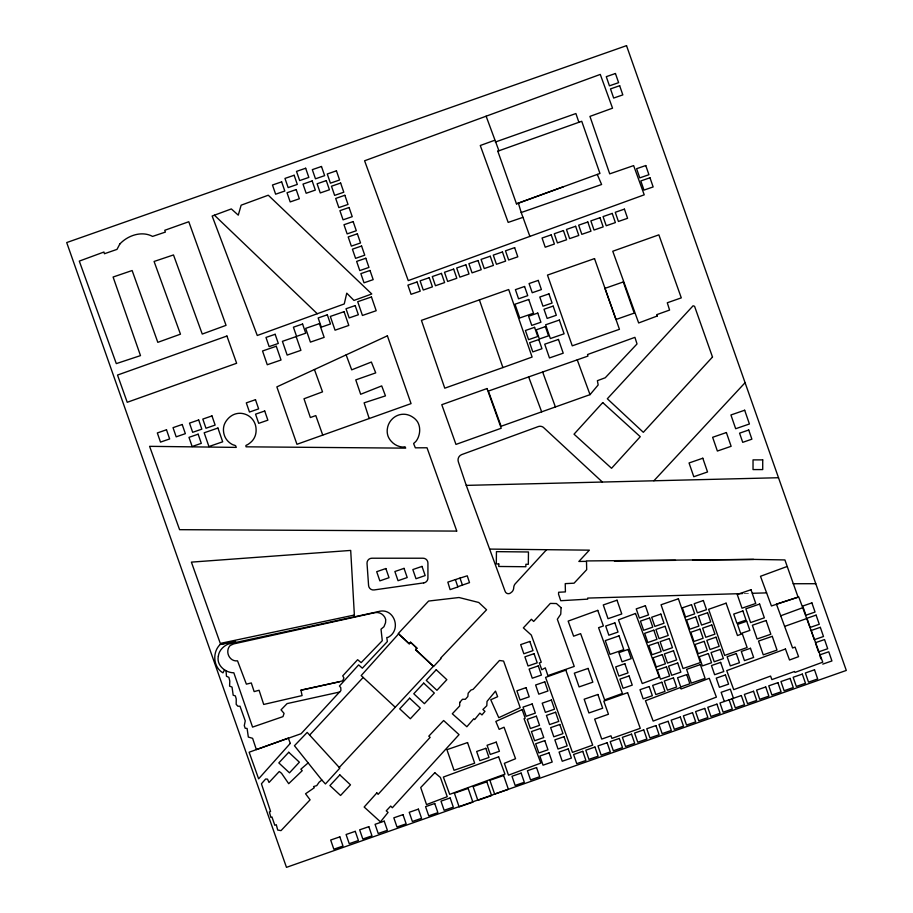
<?xml version="1.0" encoding="UTF-8"?>
<svg xmlns="http://www.w3.org/2000/svg" width="913" height="913" viewBox="0 0 913 913"><rect width="100%" height="100%" fill="white"/><g stroke="black" fill="none" stroke-linecap="round" stroke-linejoin="round"><path stroke-width="0.68" stroke-dasharray="4.57 3.42" d="M743.878 593.541L749.562 593.382"/><path stroke-width="1.37" d="M742.463 593.587L587.675 598.083L587.698 599.145L560.719 600.72L558.551 594.215L558.619 592.263L565.409 591.898L565.238 583.635L574.06 583.19L586.694 569.666L586.488 560.936L753.647 559.407L784.906 559.931L798.065 597.113L771.428 605.97L760.495 576.297L786.835 566.596M226.082 670.85L226.458 676.259L228.901 677.366L229.791 681.064L229.585 686.131L232.039 687.078L233.192 695.238L235.337 695.877L236.239 698.959L236.182 704.334L237.859 706.206L240.005 706.217L245.255 720.882L244.285 725.63L245.175 728.254L247.103 728.46L248.325 737.053L252.616 738.32L256.359 749.584L301.107 733.71L339.453 692.122M224.541 669.914L222.955 672.847C213.14 667.243 212.056 651.985 220.307 644.384L235.428 641.405L235.668 642.49M590.026 394.644L598.163 384.966L597.399 380.687L605.262 377.754L637.023 343.95L634.923 337.342L587.561 354.529L587.949 356.081L488.364 391.084L501.1 426.268L590.026 394.644L577.244 359.848M309.644 735.068L363.169 677.446M339.259 767.479L433.367 666.285L415.586 649.657L416.876 648.173L410.565 642.261L409.207 643.711L398.273 633.519L428.608 601.051L459.011 597.513L478.743 602.477L486.572 609.781L440.545 658.227L440.968 658.627L433.629 666.49L415.586 649.657L416.944 648.196L410.565 642.193L409.218 643.848L398.604 633.896L361.171 675.586L395.238 707.233M653.879 480.786L745.076 382.707M546.59 549.694L514.989 584.069A6.79 6.79 0 0 0 513.699 588.006A6.231 6.231 0 0 1 512.079 591.761L510.39 593.108A3.504 3.504 0 0 1 505.037 591.168L466.269 485.385L778.504 477.727M308.343 762.732L300.856 769.191L302.226 770.686L288.702 783.685L281.558 773.311L279.275 771.485L269.015 782.475L267.532 779.131L265.615 779.017L261.426 783.788L270.568 811.463L269.369 811.965L270.899 817.466L271.937 816.941L274.813 825.261L276.274 824.701L277.712 830.043L281.01 830.625L310.089 799.822L305.547 793.762L314.289 787.759L313.57 786.561L316.754 785.614L319.139 782.179L321.867 780.067L325.439 783.947L339.83 768.107L307.202 732.409L294.443 745.727L321.867 780.067M563.447 186.731L516.473 203.839L497.79 151.181L498.909 150.713L486.127 116.202L600.275 74.421L612.543 108.179L589.946 116.396L609.713 173.858L633.633 165.607L644.224 194.823L408.248 280.611L364.595 160.779L486.127 116.202M214.418 215.194L212.158 216.039L257.272 335.493L344.258 303.949L346.757 293.164L353.97 300.434L371.774 293.975L268.274 195.211L241.146 205.185L238.27 215.148L231.343 208.929L214.418 215.194L317.279 313.741M780.718 615.784L802.721 607.716M494.686 140.271L480.272 145.509L508.176 222.407L522.989 217.34L529.917 236.49M516.473 203.839L599.955 173.447L581.741 121.281L497.79 151.181M502.903 367.562L532.119 357.051L508.689 289.535L421.429 320.372L444.768 388.185L502.903 367.562L479.393 299.909M784.632 626.398L806.704 618.546M495.314 142.04L575.898 113.543L578.888 122.296M457.801 586.705L469.51 582.631L467.251 575.806L460.004 578.123M522.955 217.351L521.197 212.524L601.61 184.494L597.25 174.429M815.377 642.718L824.542 639.557L827.703 648.732L818.539 651.893L815.834 644.03M822.761 664.116L831.926 660.955L828.764 651.779L819.589 654.952L820.947 658.878M455.393 579.629L457.881 586.945L450.098 589.615L447.838 582.129L459.981 578.066L462.446 585.073M339.134 681.806L342.683 680.767L343.939 678.005L342.729 675.848L357.622 659.7L361.16 662.644L382.285 640.709L381.018 629.171L383.962 626.74L385.537 622.757L385.72 619.528C384.464 614.803 379.717 611.664 374.866 612.657L233.66 643.905L230.133 645.548C224.632 651.403 229.414 661.914 237.528 660.841L246.373 684.145L251.303 682.958L254.145 691.598L259.075 690.262L263.709 704.448L302.089 695.592L300.925 690.114L339.134 681.806L300.959 690.274M235.428 641.405L220.307 644.384M752.403 593.29L766.6 592.879M585.963 561.369L578.865 561.461L589.364 550.151L489.733 549.09M614.392 561.039L675.494 560.331M692.545 560.126L753.647 559.407M793.146 583.738L815.777 583.704M456.568 531.092L179.587 529.677L149.595 446.343L236.273 447.393L235.702 445.898A3.504 3.504 0 0 0 233.808 445.076A17.906 17.906 0 0 1 231.902 444.254A17.039 17.039 0 0 1 226.07 438.845A16.502 16.502 0 0 1 223.605 432.02A15.989 15.989 0 0 1 224.21 424.876A17.142 17.142 0 0 1 227.417 419.432A17.678 17.678 0 0 1 232.473 415.187A15.795 15.795 0 0 1 238.373 413.361A15.909 15.909 0 0 1 244.467 413.977A16.229 16.229 0 0 1 250.322 417.104A16.297 16.297 0 0 1 255.092 423.997A17.678 17.678 0 0 1 256.097 429.589A17.256 17.256 0 0 1 255.229 435.741A16.069 16.069 0 0 1 252.387 440.694A21.615 21.615 0 0 1 248.268 444.22L247.138 444.928A1.564 1.564 0 0 0 245.848 445.727L246.065 446.822L405.669 448.146L405.246 447.005A1.689 1.689 0 0 0 403.672 447.016L402.199 447.028A16.902 16.902 0 0 1 391.221 441.253A16.308 16.308 0 0 1 388.048 436.197A15.669 15.669 0 0 1 387.283 429.315A16.822 16.822 0 0 1 392.579 418.668A16.423 16.423 0 0 1 398.65 415.027A15.863 15.863 0 0 1 406.057 414.434A16.959 16.959 0 0 1 412.562 417.036A16.046 16.046 0 0 1 417.64 422A15.818 15.818 0 0 1 419.66 429.224A18.283 18.283 0 0 1 418.816 435.695A16.948 16.948 0 0 1 415.986 441.299L414.799 442.463A3.39 3.39 0 0 0 413.623 443.627L415.347 447.827L427.022 447.781L456.797 531.092M602.375 482.03L543.326 427.318A5.558 5.558 0 0 0 538.613 426.462L461.624 454.628A5.729 5.729 0 0 0 458.315 461.738L466.258 485.385M528.65 376.921L541.66 411.843M346.13 354.883L351.699 369.845L371.374 362.039L375.722 372.881L355.762 379.888L360.669 394.268L381.714 385.902L385.469 395.877L364.116 402.838L369.206 418.542M542.653 372.002L555.401 406.958M314.426 369.525L322.529 391.86L303.995 398.776L310.363 417.526L315.795 415.586L322.746 435.102M729.133 699.837L732.294 709.013L723.13 712.174L719.969 702.999L733.47 698.319L730.309 689.155L721.144 692.316L724.306 701.481M518.401 203.211L521.197 212.524M498.783 563.994L498.76 566.471L525.854 566.733L525.877 564.268L528.33 564.291L528.467 551.977L496.444 551.635L496.307 563.949L498.783 563.994M459.741 702.417L459.661 705.989L452.312 713.772L466.851 726.748L473.801 718.736L474.657 719.547L479.873 713.133L481.973 714.913L484.951 711.364L482.909 709.504L486.8 705.726L487.028 701.389L495.508 691.118L497.642 696.699L490.76 699.757L498.772 717.698L520.216 707.689L503.588 661.069L499.468 660.487L473.128 689.338L470.96 690.057L468.175 693.161L467.833 696.528L465.356 699.278L462.492 699.278L459.741 702.417M218.344 656.196C216.267 665.303 225.306 672.755 233.831 672.801L252.57 727.102L282.973 716.625L284.08 713.407L281.033 709.846L287.093 703.603L339.956 691.963L340.903 690.433L340.766 687.66L339.442 686.017L358.649 664.892L362.335 668.19L387.363 641.565L386.77 637.514L388.014 637.388C402.405 629.822 393.834 606.358 377.799 611.767L227.999 644.144C223.183 646.324 218.846 650.764 218.344 656.196M561.084 607.704L560.753 614.175L557.329 619.254L574.243 666.422L547.891 675.597L545.301 667.871L541.82 669.743L539.309 662.941L541.249 662.21L531.309 635.071L523.354 627.87L531.4 619.265L533.66 621.445L550.322 603.413L556.439 603.539L561.084 607.704M119.808 244.033L116.99 249.386L104.413 253.746L103.956 252.022L79.294 261.107L116.305 363.614L140.488 355.614L113.098 277.027L132.134 270.533L157.812 342.341L180.466 334.169L154.08 261.46L173.493 254.944L202.252 334.067L226.047 325.336L188.786 221.733L164.762 230.293L165.367 232.096L152.562 236.41C141.698 230.59 127.763 235.44 119.808 244.033M290.266 743.41L258.63 778.823L249.135 752.221L288.337 738.081L290.266 743.41M376.841 792.918L364.161 807.035L380.481 821.871L388.059 812.422L386.245 810.835L390.707 806.088L392.35 807.765L459.045 734.645L443.627 720.517L428.779 736.175L430.149 737.362L378.119 794.333L376.841 792.918M602.74 402.587L574.026 434.177L611.55 468.289L640.264 436.699L602.74 402.587M712.494 357.029L643.334 432.317L607.328 398.764L693.081 305.787L694.576 306.312L712.494 357.029M288.748 752.266L278.83 762.914L289.467 772.832L299.384 762.195L288.748 752.266M409.629 698.194L399.711 708.842L410.348 718.759L420.277 708.123L409.629 698.194M423.689 683.118L413.772 693.754L424.408 703.683L434.337 693.047L423.689 683.118M436.22 669.754L426.291 680.39L436.939 690.308L446.856 679.671L436.22 669.754M339.841 774.909L329.913 785.557L340.56 795.474L350.478 784.838L339.841 774.909M434.805 772.729L420.71 787.531L426.531 804.593L447.244 796.707L440.397 777.431L434.805 772.729M387.386 335.824L276.856 386.884L296.953 444.3L411.055 403.614L387.386 335.824M522.156 709.606L495.827 721.43L499.171 729.361L504.056 727.227L515.548 758.714L504.364 763.325L508.473 775.171L540.861 763.085L524.051 718.714L525.203 718.223L522.156 709.606M680.516 687.466L645.457 700.739L653.16 721.087L716.397 697.133L709.264 678.302L681.087 688.973L680.516 687.466M657.177 316.035L638.666 322.962L612.76 251.246L658.866 234.846L681.292 297.866L667.289 302.774L669.594 310.066L656.687 314.677L657.177 316.035M635.516 613.479L618.443 619.87L642.25 683.54L659.323 677.161L635.516 613.479M785.454 648.995L726.725 670.621L733.732 689.646L770.583 676.077L771.884 679.603L794.504 671.489L794.983 672.413L822.773 662.187L798.772 596.988L776.427 604.132L792.587 647.99L795.052 647.077L798.578 656.664L789.517 659.996L785.454 648.995M498.624 756.831L443.364 777.054L449.687 794.344L504.957 774.133L498.624 756.831M597.764 610.375L568.148 621.102L573.615 636.19L580.634 633.645L604.634 699.883L622.404 693.446L598.574 627.688L603.402 625.941L597.764 610.375M487.04 388.539L441.789 404.699L455.964 444.414L501.226 428.243L487.04 388.539M565.82 670.131L545.575 677.389L572.451 752.392L592.697 745.134L565.82 670.131M226.926 336.03L117.515 375.06L127.227 402.291L236.638 363.26L226.926 336.03M627.608 692.693L603.801 701.138L608.457 714.24L594.66 719.136L601.735 739.085L610.98 735.81L611.893 738.389L640.253 728.323L627.608 692.693M626.523 45.65L66.706 242.561L286.477 867.35L846.294 670.439L626.523 45.65M594.523 258.607L547.48 275.087L572.257 345.833L619.448 329.308L594.523 258.607M623.294 281.946L604.942 288.371L616.001 319.482L634.215 313.113L623.294 281.946M726.097 603.173L708.625 609.302L724.66 655.42L747.119 647.522L742.315 633.816L737.464 635.528L726.097 603.173M305.672 168.243L296.508 171.404L299.669 180.58L308.834 177.419L305.672 168.243M294.146 175.262L284.97 178.423L288.143 187.587L297.307 184.426L294.146 175.262M321.479 166.486L312.314 169.647L315.476 178.811L324.64 175.65L321.479 166.486M281.638 181.858L272.473 185.019L275.635 194.195L284.81 191.034L281.638 181.858M615.442 73.508L606.278 76.669L609.439 85.833L618.615 82.672L615.442 73.508M336.429 170.822L327.253 173.984L330.415 183.159L339.59 179.998L336.429 170.822M312.166 180.934L303.002 184.095L306.163 193.259L315.327 190.098L312.166 180.934M296.189 189.584L287.024 192.746L290.186 201.921L299.35 198.76L296.189 189.584M326.272 180.614L317.108 183.775L320.269 192.94L329.433 189.778L326.272 180.614M619.665 85.731L610.5 88.892L613.662 98.056L622.826 94.895L619.665 85.731M340.64 183.057L331.476 186.218L334.637 195.382L343.802 192.221L340.64 183.057M344.852 195.279L335.687 198.441L338.849 207.605L348.024 204.444L344.852 195.279M349.074 207.502L339.91 210.663L343.071 219.828L352.235 216.666L349.074 207.502M353.148 221.574L343.984 224.735L347.145 233.899L356.31 230.738L353.148 221.574M357.371 233.796L348.195 236.958L351.357 246.133L360.532 242.961L357.371 233.796M361.582 246.019L352.418 249.181L355.579 258.356L364.744 255.195L361.582 246.019M365.805 258.242L356.629 261.403L359.79 270.579L368.966 267.418L365.805 258.242M645.765 165.538L636.601 168.711L639.762 177.875L648.926 174.714L645.765 165.538M370.016 270.465L360.852 273.638L364.013 282.802L373.177 279.64L370.016 270.465M649.988 177.773L640.812 180.934L643.973 190.098L653.149 186.937L649.988 177.773M600.024 217.705L590.859 220.878L594.021 230.042L603.185 226.881L600.024 217.705M612.224 213.425L603.059 216.586L606.221 225.751L615.385 222.589L612.224 213.425M624.424 209.134L615.259 212.295L618.421 221.46L627.585 218.298L624.424 209.134M575.624 226.287L566.459 229.448L569.621 238.624L578.796 235.463L575.624 226.287M587.824 221.996L578.659 225.169L581.821 234.333L590.985 231.172L587.824 221.996M371.454 296.965L357.702 301.712L362.438 315.464L376.19 310.717L371.454 296.965M551.235 234.869L542.06 238.031L545.221 247.206L554.396 244.045L551.235 234.869M563.435 230.578L554.259 233.739L557.421 242.915L566.596 239.754L563.435 230.578M502.458 251.942L493.282 255.115L496.444 264.279L505.619 261.118L502.458 251.942M514.647 247.651L505.482 250.824L508.644 259.988L517.808 256.827L514.647 247.651M478.058 260.525L468.883 263.686L472.055 272.861L481.219 269.7L478.058 260.525M490.258 256.233L481.083 259.395L484.244 268.57L493.419 265.409L490.258 256.233M441.458 273.398L432.294 276.559L435.455 285.735L444.62 282.574L441.458 273.398M453.658 269.107L444.494 272.268L447.655 281.444L456.82 278.282L453.658 269.107M465.858 264.816L456.694 267.977L459.855 277.153L469.02 273.991L465.858 264.816M417.07 281.98L407.894 285.141L411.055 294.317L420.231 291.156L417.07 281.98M429.258 277.689L420.094 280.85L423.255 290.026L432.42 286.865L429.258 277.689M327.322 314.802L318.158 317.964L321.319 327.139L330.495 323.978L327.322 314.802M355.191 305.581L346.016 308.754L349.177 317.918L358.353 314.757L355.191 305.581M302.58 324.035L293.415 327.196L296.577 336.361L305.741 333.199L302.58 324.035M275.144 334.284L265.98 337.445L269.141 346.62L278.305 343.459L275.144 334.284M344.064 311.687L330.312 316.434L335.048 330.186L348.8 325.439L344.064 311.687M319.424 323.624L305.672 328.372L310.409 342.124L324.161 337.376L319.424 323.624M296.166 336.589L282.414 341.336L287.161 355.089L300.913 350.341L296.166 336.589M276.285 346.255L262.533 350.991L267.269 364.744L281.033 360.007L276.285 346.255M538.236 280.405L529.072 283.566L532.233 292.731L541.398 289.569L538.236 280.405M524.576 286.488L515.411 289.649L518.573 298.813L527.748 295.652L524.576 286.488M528.741 299.475L514.989 304.223L519.737 317.975L533.489 313.227L528.741 299.475M548.953 293.872L539.788 297.033L542.95 306.197L552.114 303.036L548.953 293.872M166.497 429.783L157.333 432.945L160.494 442.109L169.658 438.948L166.497 429.783M182.201 424.499L173.025 427.661L176.186 436.836L185.362 433.664L182.201 424.499M255.48 399.711L246.305 402.873L249.466 412.048L258.641 408.887L255.48 399.711M198.68 419.969L189.505 423.13L192.666 432.306L201.841 429.144L198.68 419.969M211.976 415.917L202.812 419.078L205.973 428.243L215.137 425.081L211.976 415.917M553.164 306.095L544 309.256L547.161 318.42L556.325 315.259L553.164 306.095M537.757 313.079L528.593 316.24L531.754 325.405L540.918 322.243L537.757 313.079M264.713 411.01L255.549 414.171L258.71 423.335L267.874 420.174L264.713 411.01M198.144 434.189L188.98 437.35L192.141 446.514L201.305 443.353L198.144 434.189M217.933 428.037L204.181 432.785L208.929 446.537L222.681 441.801L217.933 428.037M534.584 327.333L525.42 330.495L528.581 339.659L537.746 336.498L534.584 327.333M559.361 320.052L545.609 324.8L550.345 338.552L564.097 333.804L559.361 320.052M545.369 326.66L536.205 329.821L539.366 338.997L548.53 335.836L545.369 326.66M538.796 339.556L529.631 342.717L532.793 351.893L541.968 348.732L538.796 339.556M558.471 339.442L544.719 344.19L549.466 357.942L563.218 353.194L558.471 339.442M744.677 410.234L730.925 414.97L735.673 428.722L749.425 423.986L744.677 410.234M726.383 432.545L712.631 437.293L717.378 451.045L731.13 446.297L726.383 432.545M748.728 430.012L739.564 433.173L742.726 442.337L751.89 439.176L748.728 430.012M702.805 458.223L689.053 462.971L693.789 476.723L707.541 471.975L702.805 458.223M385.857 568.537L376.692 571.698L379.854 580.862L389.029 577.701L385.857 568.537M404.048 568.365L394.873 571.527L398.034 580.702L407.209 577.541L404.048 568.365M422.011 566.402L412.836 569.564L415.997 578.728L425.173 575.567L422.011 566.402M617.028 600.206L603.276 604.954L608.024 618.706L621.776 613.958L617.028 600.206M529.848 641.451L520.672 644.612L523.845 653.776L533.009 650.615L529.848 641.451M645.388 605.73L636.224 608.891L639.385 618.055L648.55 614.894L645.388 605.73M678.405 598.78L661.058 604.76L683.05 668.544L700.397 662.564L678.405 598.78M614.871 622.883L605.696 626.044L608.857 635.22L618.033 632.058L614.871 622.883M534.059 653.674L524.895 656.835L528.056 665.999L537.221 662.838L534.059 653.674M649.611 617.953L640.435 621.114L643.608 630.29L652.772 627.128L649.611 617.953M660.852 614.084L651.677 617.245L654.838 626.409L664.013 623.248L660.852 614.084M691.529 604.68L682.353 607.841L685.515 617.005L694.69 613.844L691.529 604.68M703.352 600.526L694.188 603.687L697.349 612.851L706.525 609.69L703.352 600.526M751 589.718L737.248 594.454L741.995 608.206L755.747 603.47L751 589.718M619.037 635.87L605.285 640.618L610.021 654.37L623.773 649.622L619.037 635.87M538.282 665.897L529.106 669.058L532.268 678.222L541.443 675.061L538.282 665.897M653.822 630.175L644.658 633.337L647.819 642.512L656.983 639.351L653.822 630.175M665.063 626.307L655.899 629.468L659.06 638.632L668.225 635.471L665.063 626.307M695.74 616.903L686.576 620.064L689.737 629.228L698.902 626.067L695.74 616.903M707.575 612.749L698.411 615.91L701.572 625.074L710.736 621.913L707.575 612.749M628.041 649.474L618.877 652.635L622.038 661.799L631.203 658.638L628.041 649.474M759.605 604.064L745.853 608.811L750.6 622.563L764.352 617.827L759.605 604.064M742.885 610.923L733.721 614.084L736.882 623.248L746.047 620.087L742.885 610.923M526.059 687.649L516.895 690.81L520.056 699.986L529.22 696.813L526.059 687.649M658.045 642.398L648.869 645.571L652.03 654.735L661.206 651.574L658.045 642.398M669.275 638.529L660.11 641.691L663.272 650.855L672.447 647.694L669.275 638.529M544.787 681.84L535.623 685.001L538.784 694.165L547.948 691.004L544.787 681.84M699.963 629.125L690.787 632.287L693.948 641.451L703.124 638.29L699.963 629.125M711.786 624.971L702.622 628.133L705.783 637.297L714.947 634.136L711.786 624.971M588.086 668.419L574.334 673.166L579.082 686.918L592.834 682.171L588.086 668.419M746.708 621.228L737.533 624.389L740.694 633.565L749.87 630.404L746.708 621.228M624.869 663.728L615.704 666.889L618.866 676.065L628.03 672.904L624.869 663.728M811.897 602.888L802.732 606.049L805.894 615.214L815.058 612.052L811.897 602.888M662.256 654.632L653.092 657.794L656.253 666.958L665.417 663.797L662.256 654.632M673.497 650.752L664.333 653.913L667.494 663.078L676.659 659.916L673.497 650.752M704.174 641.348L695.01 644.51L698.171 653.685L707.335 650.524L704.174 641.348M716.009 637.194L706.833 640.355L710.006 649.531L719.17 646.358L716.009 637.194M766.11 620.498L752.358 625.245L757.094 638.997L770.846 634.25L766.11 620.498M532.176 703.957L523.012 707.119L526.173 716.283L535.338 713.121L532.176 703.957M551.384 700.02L542.208 703.181L545.369 712.357L554.545 709.196L551.384 700.02M629.091 675.951L619.916 679.124L623.077 688.288L632.253 685.127L629.091 675.951M816.108 615.111L806.944 618.272L810.105 627.436L819.281 624.275L816.108 615.111M666.479 666.855L657.303 670.016L660.464 679.181L669.64 676.019L666.479 666.855M677.708 662.975L668.544 666.136L671.706 675.3L680.87 672.139L677.708 662.975M708.397 653.571L699.221 656.732L702.382 665.908L711.558 662.747L708.397 653.571M720.22 649.417L711.056 652.578L714.217 661.754L723.381 658.593L720.22 649.417M597.924 694.473L584.172 699.221L588.919 712.973L602.671 708.226L597.924 694.473M536.388 716.18L527.223 719.341L530.385 728.517L539.549 725.344L536.388 716.18M772.261 636.338L758.509 641.086L763.257 654.838L777.009 650.09L772.261 636.338M467.547 742.577L446.925 749.687L454.035 770.321L474.669 763.2L467.547 742.577M555.595 712.243L546.431 715.415L549.592 724.58L558.756 721.418L555.595 712.243M700.362 664.607L686.61 669.355L691.346 683.107L705.098 678.37L700.362 664.607M750.475 648.287L741.31 651.448L744.472 660.613L753.636 657.451L750.475 648.287M736.312 653.548L727.136 656.709L730.297 665.885L739.473 662.724L736.312 653.548M673.463 677.857L664.287 681.018L667.449 690.182L676.624 687.021L673.463 677.857M820.331 627.334L811.166 630.495L814.328 639.671L823.492 636.509L820.331 627.334M649.177 686.542L640.002 689.703L643.163 698.879L652.339 695.717L649.177 686.542M661.834 682.239L652.669 685.401L655.831 694.576L664.995 691.415L661.834 682.239M720.642 662.382L711.467 665.543L714.628 674.718L723.804 671.546L720.642 662.382M686.713 674.604L677.549 677.766L680.71 686.93L689.874 683.769L686.713 674.604M496.238 742.121L487.074 745.282L490.235 754.446L499.411 751.285L496.238 742.121M540.61 728.403L531.446 731.564L534.607 740.74L543.771 737.578L540.61 728.403M485.83 748.318L476.654 751.479L479.816 760.643L488.991 757.482L485.83 748.318M559.806 724.477L550.642 727.638L553.803 736.802L562.967 733.641L559.806 724.477M725.413 674.958L716.249 678.119L719.41 687.295L728.574 684.134L725.413 674.958M544.821 740.626L535.657 743.787L538.818 752.963L547.983 749.801L544.821 740.626M564.029 736.7L554.853 739.861L558.026 749.025L567.19 745.864L564.029 736.7M549.044 752.86L539.868 756.021L543.03 765.185L552.205 762.024L549.044 752.86M568.24 748.922L559.076 752.084L562.237 761.248L571.401 758.087L568.24 748.922M503.634 775.548L489.882 780.284L494.629 794.036L508.381 789.3L503.634 775.548M486.846 781.836L473.094 786.584L477.841 800.336L491.593 795.588L486.846 781.836M468.152 788.421L454.389 793.157L459.136 806.909L472.888 802.173L468.152 788.421M802.322 674.091L793.157 677.252L796.319 686.428L805.483 683.266L802.322 674.091M814.522 669.8L805.357 672.972L808.519 682.137L817.683 678.975L814.522 669.8M777.922 682.673L768.757 685.834L771.919 695.01L781.083 691.849L777.922 682.673M790.122 678.382L780.957 681.543L784.119 690.719L793.283 687.557L790.122 678.382M741.333 695.546L732.158 698.707L735.319 707.883L744.494 704.722L741.333 695.546M753.533 691.255L744.357 694.416L747.519 703.592L756.694 700.431L753.533 691.255M765.722 686.964L756.557 690.125L759.719 699.301L768.894 696.14L765.722 686.964M716.933 704.128L707.769 707.29L710.93 716.465L720.095 713.304L716.933 704.128M692.533 712.711L683.369 715.872L686.53 725.048L695.695 721.875L692.533 712.711M704.733 708.42L695.569 711.581L698.73 720.756L707.895 717.584L704.733 708.42M655.945 725.584L646.769 728.745L649.93 737.909L659.106 734.748L655.945 725.584M668.145 721.293L658.969 724.454L662.13 733.618L671.306 730.457L668.145 721.293M680.333 717.002L671.169 720.163L674.33 729.327L683.506 726.166L680.333 717.002M631.545 734.166L622.381 737.327L625.542 746.492L634.706 743.33L631.545 734.166M643.745 729.875L634.581 733.036L637.742 742.201L646.906 739.039L643.745 729.875M594.945 747.039L585.781 750.201L588.942 759.365L598.118 756.204L594.945 747.039M607.145 742.748L597.981 745.91L601.142 755.074L610.306 751.913L607.145 742.748M619.345 738.457L610.181 741.618L613.342 750.783L622.506 747.621L619.345 738.457M582.756 751.331L573.581 754.492L576.742 763.656L585.918 760.495L582.756 751.331M536.559 767.571L527.394 770.743L530.556 779.907L539.72 776.746L536.559 767.571M521.152 773.094L511.988 776.255L515.149 785.431L524.313 782.27L521.152 773.094M450.143 797.973L440.979 801.135L444.14 810.299L453.316 807.138L450.143 797.973M418.394 809.135L409.229 812.296L412.391 821.472L421.566 818.31L418.394 809.135M434.736 803.497L425.572 806.658L428.733 815.823L437.898 812.661L434.736 803.497M384.225 821.152L375.06 824.325L378.222 833.489L387.386 830.328L384.225 821.152M402.987 814.658L393.823 817.82L396.984 826.995L406.148 823.834L402.987 814.658M355.26 831.344L346.084 834.516L349.245 843.68L358.421 840.519L355.26 831.344M368.818 826.676L359.654 829.837L362.815 839.013L371.979 835.852L368.818 826.676M339.841 836.867L330.677 840.028L333.838 849.204L343.003 846.043L339.841 836.867M354.37 615.042L220.295 643.414L191.399 562.123L350.695 550.425L354.37 615.042M423.758 582.882L374.102 589.946A4.85 4.85 0 0 1 368.578 585.484L367.026 563.412A4.85 4.85 0 0 1 371.865 558.22L423.073 558.22A4.85 4.85 0 0 1 427.923 563.07L427.923 578.077A4.85 4.85 0 0 1 423.758 582.882M762.72 459.878L753.031 459.878L753.031 469.579L762.72 469.579L762.72 459.878"/></g></svg>
